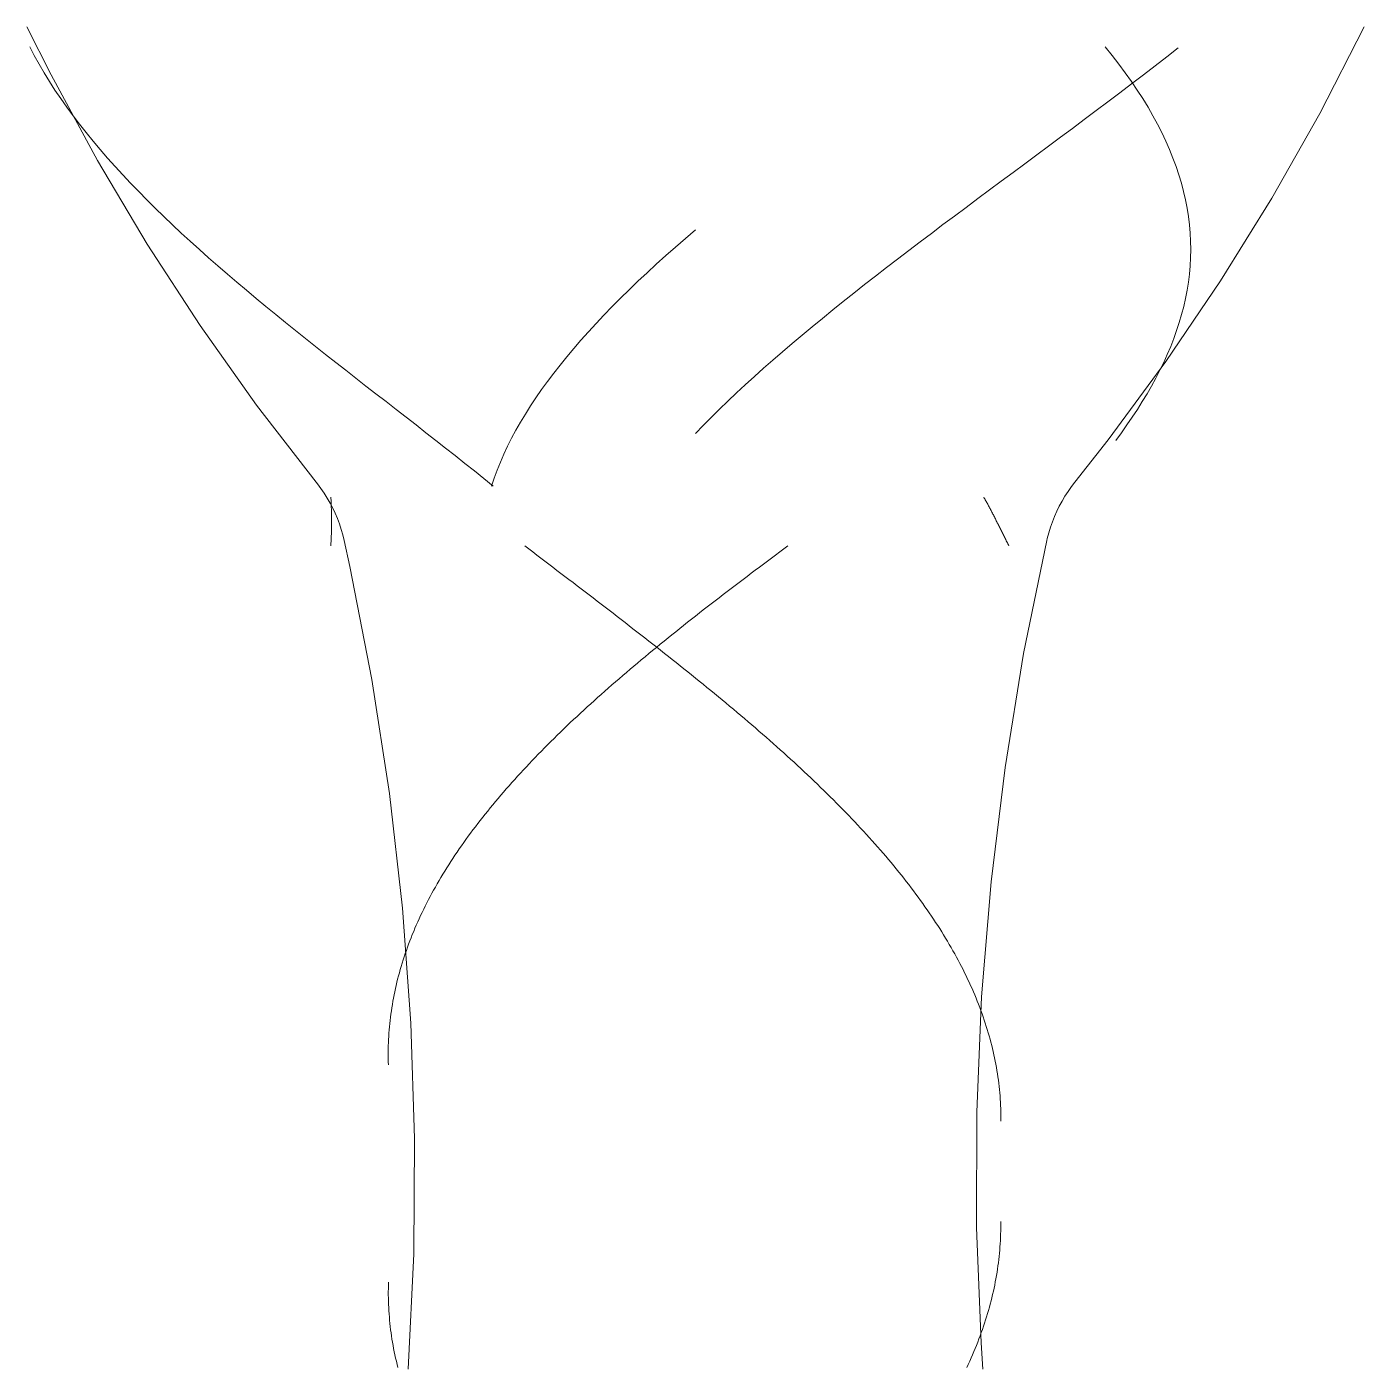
# Model space of a CAD drawing. Header units: inches. Extents: x -55396 to -733, y -290 to 853.
# Drawn here: x -54513.93 to -54495.3, y 101.31 to 120 of the extents above; entities that cross this region are included whole.
import ezdxf

# ---------------------------------------------------------------- set-up
doc = ezdxf.new("R2010")
doc.units = ezdxf.units.IN
doc.header["$MEASUREMENT"] = 0
doc.layers.add('Q-SPCQ', color=91, linetype='Continuous', lineweight=9)

# ---------------------------------------------------------------- blocks, each defined once
blk = doc.blocks.new('FP_269-Section 1')
at = {"layer": 'Q-SPCQ'}
for p, q in [((22154.101, 112.69), (22154.044, 112.647)), ((22154.158, 112.732), (22154.101, 112.69)), ((22154.215, 112.774), (22154.158, 112.732)), ((22153.873, 112.52), (22153.817, 112.478)), ((22153.93, 112.562), (22153.873, 112.52)), ((22153.987, 112.605), (22153.93, 112.562)), ((22154.044, 112.647), (22153.987, 112.605)), ((22153.647, 112.35), (22153.591, 112.308)), ((22153.704, 112.393), (22153.647, 112.35)), ((22153.76, 112.435), (22153.704, 112.393)), ((22153.817, 112.478), (22153.76, 112.435)), ((22153.368, 112.138), (22153.312, 112.095)), ((22153.423, 112.18), (22153.368, 112.138)), ((22153.479, 112.223), (22153.423, 112.18)), ((22153.535, 112.265), (22153.479, 112.223)), ((22153.591, 112.308), (22153.535, 112.265)), ((22153.146, 111.967), (22153.092, 111.925)), ((22153.202, 112.01), (22153.146, 111.967)), ((22153.257, 112.053), (22153.202, 112.01)), ((22153.312, 112.095), (22153.257, 112.053)), ((22152.982, 111.84), (22152.928, 111.797)), ((22153.037, 111.882), (22152.982, 111.84)), ((22153.092, 111.925), (22153.037, 111.882)), ((22152.928, 110.934), (22152.981, 110.89)), ((22152.981, 110.89), (22153.035, 110.847)), ((22153.035, 110.847), (22153.088, 110.804)), ((22153.088, 110.804), (22153.141, 110.76)), ((22153.141, 110.76), (22153.194, 110.717)), ((22153.194, 110.717), (22153.247, 110.673)), ((22153.247, 110.673), (22153.299, 110.63)), ((22153.299, 110.63), (22153.351, 110.587)), ((22153.351, 110.587), (22153.403, 110.543)), ((22153.403, 110.543), (22153.455, 110.5)), ((22153.455, 110.5), (22153.507, 110.456)), ((22153.507, 110.456), (22153.558, 110.413)), ((22153.558, 110.413), (22153.61, 110.37)), ((22153.61, 110.37), (22153.661, 110.326)), ((22153.661, 110.326), (22153.711, 110.283)), ((22153.711, 110.283), (22153.762, 110.239)), ((22153.762, 110.239), (22153.812, 110.196)), ((22153.812, 110.196), (22153.862, 110.152)), ((22153.862, 110.152), (22153.912, 110.109)), ((22153.912, 110.109), (22153.961, 110.065)), ((22153.961, 110.065), (22154.01, 110.022)), ((22154.01, 110.022), (22154.059, 109.978)), ((22154.059, 109.978), (22154.108, 109.935)), ((22154.108, 109.935), (22154.157, 109.891)), ((22154.157, 109.891), (22154.205, 109.848)), ((22154.205, 109.848), (22154.253, 109.804)), ((22154.253, 109.804), (22154.3, 109.761)), ((22154.3, 109.761), (22154.347, 109.717)), ((22154.347, 109.717), (22154.394, 109.674)), ((22154.394, 109.674), (22154.441, 109.63)), ((22154.441, 109.63), (22154.488, 109.587)), ((22154.488, 109.587), (22154.534, 109.543)), ((22154.534, 109.543), (22154.579, 109.499)), ((22154.579, 109.499), (22154.625, 109.456)), ((22154.625, 109.456), (22154.67, 109.412)), ((22154.67, 109.412), (22154.715, 109.369)), ((22154.715, 109.369), (22154.759, 109.325)), ((22154.759, 109.325), (22154.804, 109.281)), ((22154.804, 109.281), (22154.848, 109.238)), ((22154.848, 109.238), (22154.891, 109.194)), ((22154.891, 109.194), (22154.934, 109.151)), ((22154.934, 109.151), (22154.977, 109.107)), ((22154.977, 109.107), (22155.02, 109.063)), ((22155.02, 109.063), (22155.062, 109.02)), ((22155.062, 109.02), (22155.104, 108.976)), ((22155.104, 108.976), (22155.145, 108.932)), ((22155.145, 108.932), (22155.186, 108.889)), ((22155.186, 108.889), (22155.227, 108.845)), ((22155.227, 108.845), (22155.268, 108.801)), ((22155.268, 108.801), (22155.308, 108.758)), ((22155.308, 108.758), (22155.347, 108.714)), ((22155.347, 108.714), (22155.387, 108.67)), ((22155.387, 108.67), (22155.426, 108.627)), ((22155.426, 108.627), (22155.464, 108.583)), ((22155.464, 108.583), (22155.503, 108.539)), ((22155.503, 108.539), (22155.54, 108.495)), ((22155.54, 108.495), (22155.578, 108.452)), ((22155.578, 108.452), (22155.615, 108.408)), ((22155.615, 108.408), (22155.652, 108.364)), ((22155.652, 108.364), (22155.688, 108.321)), ((22155.688, 108.321), (22155.724, 108.277)), ((22155.724, 108.277), (22155.759, 108.233)), ((22155.759, 108.233), (22155.795, 108.189)), ((22155.795, 108.189), (22155.829, 108.146)), ((22155.829, 108.146), (22155.864, 108.102)), ((22155.864, 108.102), (22155.898, 108.058)), ((22155.898, 108.058), (22155.931, 108.014)), ((22155.931, 108.014), (22155.964, 107.97)), ((22155.964, 107.97), (22155.997, 107.927)), ((22155.997, 107.927), (22156.029, 107.883)), ((22156.029, 107.883), (22156.061, 107.839)), ((22156.061, 107.839), (22156.092, 107.795)), ((22156.092, 107.795), (22156.124, 107.751)), ((22156.124, 107.751), (22156.154, 107.708)), ((22156.154, 107.708), (22156.184, 107.664)), ((22156.184, 107.664), (22156.214, 107.62)), ((22156.214, 107.62), (22156.243, 107.576)), ((22156.243, 107.576), (22156.272, 107.532)), ((22156.272, 107.532), (22156.301, 107.489)), ((22156.301, 107.489), (22156.329, 107.445)), ((22156.329, 107.445), (22156.357, 107.401)), ((22156.357, 107.401), (22156.384, 107.357)), ((22156.384, 107.357), (22156.411, 107.313)), ((22156.411, 107.313), (22156.437, 107.269)), ((22156.437, 107.269), (22156.463, 107.226)), ((22156.463, 107.226), (22156.488, 107.182)), ((22156.488, 107.182), (22156.513, 107.138)), ((22156.513, 107.138), (22156.538, 107.094)), ((22156.538, 107.094), (22156.562, 107.05)), ((22156.562, 107.05), (22156.586, 107.006)), ((22156.586, 107.006), (22156.609, 106.962)), ((22156.609, 106.962), (22156.632, 106.918)), ((22156.632, 106.918), (22156.654, 106.875)), ((22156.654, 106.875), (22156.676, 106.831)), ((22156.676, 106.831), (22156.697, 106.787)), ((22156.697, 106.787), (22156.718, 106.743)), ((22156.718, 106.743), (22156.739, 106.699)), ((22156.739, 106.699), (22156.759, 106.655)), ((22156.759, 106.655), (22156.779, 106.611)), ((22156.779, 106.611), (22156.798, 106.567)), ((22156.798, 106.567), (22156.816, 106.523)), ((22156.816, 106.523), (22156.835, 106.479)), ((22156.835, 106.479), (22156.853, 106.436)), ((22156.853, 106.436), (22156.87, 106.392)), ((22156.87, 106.392), (22156.887, 106.348)), ((22156.887, 106.348), (22156.903, 106.304)), ((22156.903, 106.304), (22156.919, 106.26)), ((22156.919, 106.26), (22156.935, 106.216)), ((22156.935, 106.216), (22156.95, 106.172)), ((22156.95, 106.172), (22156.964, 106.128)), ((22156.964, 106.128), (22156.978, 106.084)), ((22156.978, 106.084), (22156.992, 106.04)), ((22156.992, 106.04), (22157.005, 105.996)), ((22157.005, 105.996), (22157.018, 105.952)), ((22157.018, 105.952), (22157.03, 105.908)), ((22157.03, 105.908), (22157.041, 105.864)), ((22157.041, 105.864), (22157.053, 105.82)), ((22157.053, 105.82), (22157.064, 105.776)), ((22157.064, 105.776), (22157.074, 105.733)), ((22157.074, 105.733), (22157.084, 105.689)), ((22157.084, 105.689), (22157.093, 105.645)), ((22157.093, 105.645), (22157.102, 105.601)), ((22157.102, 105.601), (22157.11, 105.557)), ((22157.11, 105.557), (22157.118, 105.513)), ((22157.118, 105.513), (22157.126, 105.469)), ((22157.126, 105.469), (22157.133, 105.425)), ((22157.133, 105.425), (22157.139, 105.381)), ((22157.139, 105.381), (22157.146, 105.337)), ((22157.146, 105.337), (22157.151, 105.293)), ((22157.151, 105.293), (22157.156, 105.249)), ((22157.156, 105.249), (22157.161, 105.205)), ((22157.161, 105.205), (22157.165, 105.161)), ((22157.165, 105.161), (22157.169, 105.117)), ((22157.169, 105.117), (22157.172, 105.073)), ((22157.172, 105.073), (22157.175, 105.029)), ((22157.175, 105.029), (22157.177, 104.985)), ((22157.177, 104.985), (22157.179, 104.941)), ((22157.179, 104.941), (22157.18, 104.897)), ((22157.18, 104.897), (22157.181, 104.853)), ((22157.181, 104.853), (22157.182, 104.809)), ((22157.182, 104.809), (22157.182, 104.765)), ((22157.18, 103.368), (22157.18, 103.324)), ((22157.178, 103.192), (22157.176, 103.147)), ((22157.179, 103.236), (22157.178, 103.192)), ((22157.18, 103.28), (22157.179, 103.236)), ((22157.18, 103.324), (22157.18, 103.28)), ((22157.165, 102.97), (22157.161, 102.926)), ((22157.168, 103.015), (22157.165, 102.97)), ((22157.171, 103.059), (22157.168, 103.015)), ((22157.174, 103.103), (22157.171, 103.059)), ((22157.176, 103.147), (22157.174, 103.103)), ((22157.146, 102.793), (22157.14, 102.749)), ((22157.151, 102.838), (22157.146, 102.793)), ((22157.156, 102.882), (22157.151, 102.838)), ((22157.161, 102.926), (22157.156, 102.882)), ((22157.119, 102.617), (22157.112, 102.572)), ((22157.127, 102.661), (22157.119, 102.617)), ((22157.134, 102.705), (22157.127, 102.661)), ((22157.14, 102.749), (22157.134, 102.705)), ((22157.086, 102.44), (22157.076, 102.396)), ((22157.095, 102.484), (22157.086, 102.44)), ((22157.103, 102.528), (22157.095, 102.484)), ((22157.112, 102.572), (22157.103, 102.528)), ((22157.044, 102.263), (22157.033, 102.219)), ((22157.055, 102.307), (22157.044, 102.263)), ((22157.066, 102.351), (22157.055, 102.307)), ((22157.076, 102.396), (22157.066, 102.351)), ((22156.982, 102.042), (22156.968, 101.998)), ((22156.995, 102.086), (22156.982, 102.042)), ((22157.008, 102.13), (22156.995, 102.086)), ((22157.021, 102.175), (22157.008, 102.13)), ((22157.033, 102.219), (22157.021, 102.175)), ((22156.924, 101.865), (22156.908, 101.821)), ((22156.939, 101.909), (22156.924, 101.865)), ((22156.954, 101.954), (22156.939, 101.909)), ((22156.968, 101.998), (22156.954, 101.954)), ((22156.859, 101.689), (22156.841, 101.644)), ((22156.876, 101.733), (22156.859, 101.689)), ((22156.892, 101.777), (22156.876, 101.733)), ((22156.908, 101.821), (22156.892, 101.777)), ((22156.786, 101.512), (22156.766, 101.468)), ((22156.805, 101.556), (22156.786, 101.512)), ((22156.823, 101.6), (22156.805, 101.556)), ((22156.841, 101.644), (22156.823, 101.6)), ((22156.726, 101.379), (22156.706, 101.335)), ((22156.747, 101.424), (22156.726, 101.379)), ((22156.766, 101.468), (22156.747, 101.424))]:
    blk.add_line(p, q, dxfattribs=at)
at = {"layer": 'Q-SPCQ', "flags": 128}
blk.add_lwpolyline([(22157.82, 112.849), (22157.498, 111.275), (22157.24, 109.69), (22157.045, 108.096), (22156.913, 106.496), (22156.846, 104.891), (22156.843, 103.285), (22156.905, 101.68), (22156.928, 101.312)], dxfattribs=at)
blk = doc.blocks.new('FP_270-Section 1')
at = {"layer": 'Q-SPCQ'}
for p, q in [((22150.553, 112.774), (22150.608, 112.732)), ((22150.608, 112.732), (22150.664, 112.689)), ((22150.664, 112.689), (22150.719, 112.647)), ((22150.719, 112.647), (22150.775, 112.604)), ((22150.775, 112.604), (22150.831, 112.561)), ((22150.831, 112.561), (22150.887, 112.519)), ((22150.887, 112.519), (22150.942, 112.476)), ((22150.942, 112.476), (22150.998, 112.433)), ((22150.998, 112.433), (22151.054, 112.391)), ((22151.054, 112.391), (22151.11, 112.348)), ((22151.11, 112.348), (22151.166, 112.305)), ((22151.166, 112.305), (22151.222, 112.262)), ((22151.222, 112.262), (22151.278, 112.22)), ((22151.278, 112.22), (22151.334, 112.177)), ((22151.334, 112.177), (22151.39, 112.134)), ((22151.39, 112.134), (22151.445, 112.092)), ((22151.445, 112.092), (22151.501, 112.049)), ((22151.501, 112.049), (22151.557, 112.006)), ((22151.557, 112.006), (22151.613, 111.963)), ((22151.613, 111.963), (22151.669, 111.92)), ((22151.669, 111.92), (22151.724, 111.878)), ((22151.724, 111.878), (22151.78, 111.835)), ((22151.78, 111.835), (22151.836, 111.792)), ((22151.836, 111.792), (22151.891, 111.749)), ((22152.872, 111.754), (22152.817, 111.71)), ((22152.928, 111.797), (22152.872, 111.754)), ((22151.891, 111.749), (22151.947, 111.706)), ((22151.947, 111.706), (22152.002, 111.663)), ((22152.002, 111.663), (22152.057, 111.621)), ((22152.057, 111.621), (22152.113, 111.578)), ((22152.113, 111.578), (22152.168, 111.535)), ((22152.653, 111.579), (22152.599, 111.536)), ((22152.708, 111.623), (22152.653, 111.579)), ((22152.762, 111.666), (22152.708, 111.623)), ((22152.817, 111.71), (22152.762, 111.666)), ((22152.168, 111.535), (22152.223, 111.492)), ((22152.223, 111.492), (22152.278, 111.449)), ((22152.278, 111.449), (22152.333, 111.406)), ((22152.333, 111.406), (22152.388, 111.363)), ((22152.437, 111.405), (22152.384, 111.361)), ((22152.491, 111.449), (22152.437, 111.405)), ((22152.545, 111.492), (22152.491, 111.449)), ((22152.599, 111.536), (22152.545, 111.492)), ((22152.225, 111.231), (22152.173, 111.187)), ((22152.278, 111.274), (22152.225, 111.231)), ((22152.331, 111.318), (22152.278, 111.274)), ((22152.384, 111.361), (22152.331, 111.318)), ((22152.388, 111.363), (22152.442, 111.32)), ((22152.442, 111.32), (22152.497, 111.277)), ((22152.497, 111.277), (22152.551, 111.234)), ((22152.551, 111.234), (22152.605, 111.191)), ((22152.605, 111.191), (22152.659, 111.149)), ((22151.966, 111.012), (22151.914, 110.969)), ((22152.017, 111.056), (22151.966, 111.012)), ((22152.069, 111.1), (22152.017, 111.056)), ((22152.12, 111.143), (22152.069, 111.1)), ((22152.173, 111.187), (22152.12, 111.143)), ((22152.659, 111.149), (22152.713, 111.106)), ((22152.713, 111.106), (22152.767, 111.063)), ((22152.767, 111.063), (22152.821, 111.02)), ((22152.821, 111.02), (22152.874, 110.977)), ((22151.763, 110.838), (22151.713, 110.794)), ((22151.813, 110.881), (22151.763, 110.838)), ((22151.864, 110.925), (22151.813, 110.881)), ((22151.914, 110.969), (22151.864, 110.925)), ((22152.874, 110.977), (22152.928, 110.934)), ((22151.565, 110.663), (22151.516, 110.619)), ((22151.614, 110.706), (22151.565, 110.663)), ((22151.663, 110.75), (22151.614, 110.706)), ((22151.713, 110.794), (22151.663, 110.75)), ((22151.325, 110.444), (22151.278, 110.4)), ((22151.372, 110.488), (22151.325, 110.444)), ((22151.42, 110.531), (22151.372, 110.488)), ((22151.468, 110.575), (22151.42, 110.531)), ((22151.516, 110.619), (22151.468, 110.575)), ((22151.138, 110.269), (22151.093, 110.225)), ((22151.184, 110.313), (22151.138, 110.269)), ((22151.231, 110.356), (22151.184, 110.313)), ((22151.278, 110.4), (22151.231, 110.356)), ((22150.958, 110.093), (22150.913, 110.05)), ((22151.002, 110.137), (22150.958, 110.093)), ((22151.047, 110.181), (22151.002, 110.137)), ((22151.093, 110.225), (22151.047, 110.181)), ((22150.782, 109.918), (22150.739, 109.874)), ((22150.826, 109.962), (22150.782, 109.918)), ((22150.869, 110.006), (22150.826, 109.962)), ((22150.913, 110.05), (22150.869, 110.006)), ((22150.572, 109.699), (22150.531, 109.655)), ((22150.613, 109.742), (22150.572, 109.699)), ((22150.655, 109.786), (22150.613, 109.742)), ((22150.697, 109.83), (22150.655, 109.786)), ((22150.739, 109.874), (22150.697, 109.83)), ((22150.41, 109.523), (22150.371, 109.479)), ((22150.45, 109.567), (22150.41, 109.523)), ((22150.49, 109.611), (22150.45, 109.567)), ((22150.531, 109.655), (22150.49, 109.611)), ((22150.255, 109.347), (22150.217, 109.303)), ((22150.293, 109.391), (22150.255, 109.347)), ((22150.332, 109.435), (22150.293, 109.391)), ((22150.371, 109.479), (22150.332, 109.435)), ((22150.106, 109.171), (22150.07, 109.127)), ((22150.143, 109.215), (22150.106, 109.171)), ((22150.18, 109.259), (22150.143, 109.215)), ((22150.217, 109.303), (22150.18, 109.259)), ((22149.929, 108.951), (22149.895, 108.907)), ((22149.964, 108.995), (22149.929, 108.951)), ((22149.999, 109.039), (22149.964, 108.995)), ((22150.034, 109.083), (22149.999, 109.039)), ((22150.07, 109.127), (22150.034, 109.083)), ((22149.796, 108.775), (22149.763, 108.731)), ((22149.828, 108.819), (22149.796, 108.775)), ((22149.862, 108.863), (22149.828, 108.819)), ((22149.895, 108.907), (22149.862, 108.863)), ((22149.669, 108.599), (22149.638, 108.555)), ((22149.7, 108.643), (22149.669, 108.599)), ((22149.731, 108.687), (22149.7, 108.643)), ((22149.763, 108.731), (22149.731, 108.687)), ((22149.549, 108.422), (22149.52, 108.378)), ((22149.578, 108.466), (22149.549, 108.422)), ((22149.608, 108.511), (22149.578, 108.466)), ((22149.638, 108.555), (22149.608, 108.511)), ((22149.41, 108.202), (22149.383, 108.158)), ((22149.437, 108.246), (22149.41, 108.202)), ((22149.464, 108.29), (22149.437, 108.246)), ((22149.492, 108.334), (22149.464, 108.29)), ((22149.52, 108.378), (22149.492, 108.334)), ((22149.306, 108.025), (22149.281, 107.981)), ((22149.331, 108.069), (22149.306, 108.025)), ((22149.357, 108.114), (22149.331, 108.069)), ((22149.383, 108.158), (22149.357, 108.114)), ((22149.21, 107.849), (22149.187, 107.805)), ((22149.233, 107.893), (22149.21, 107.849)), ((22149.257, 107.937), (22149.233, 107.893)), ((22149.281, 107.981), (22149.257, 107.937)), ((22149.121, 107.672), (22149.1, 107.628)), ((22149.143, 107.716), (22149.121, 107.672)), ((22149.165, 107.76), (22149.143, 107.716)), ((22149.187, 107.805), (22149.165, 107.76)), ((22149.04, 107.495), (22149.021, 107.451)), ((22149.06, 107.54), (22149.04, 107.495)), ((22149.08, 107.584), (22149.06, 107.54)), ((22149.1, 107.628), (22149.08, 107.584)), ((22148.949, 107.274), (22148.933, 107.23)), ((22148.967, 107.319), (22148.949, 107.274)), ((22148.984, 107.363), (22148.967, 107.319)), ((22149.003, 107.407), (22148.984, 107.363)), ((22149.021, 107.451), (22149.003, 107.407)), ((22148.885, 107.097), (22148.871, 107.053)), ((22148.901, 107.142), (22148.885, 107.097)), ((22148.916, 107.186), (22148.901, 107.142)), ((22148.933, 107.23), (22148.916, 107.186)), ((22148.829, 106.92), (22148.816, 106.876)), ((22148.842, 106.965), (22148.829, 106.92)), ((22148.856, 107.009), (22148.842, 106.965)), ((22148.871, 107.053), (22148.856, 107.009)), ((22148.78, 106.743), (22148.769, 106.699)), ((22148.792, 106.788), (22148.78, 106.743)), ((22148.804, 106.832), (22148.792, 106.788)), ((22148.816, 106.876), (22148.804, 106.832)), ((22148.73, 106.522), (22148.721, 106.478)), ((22148.739, 106.566), (22148.73, 106.522)), ((22148.749, 106.611), (22148.739, 106.566)), ((22148.759, 106.655), (22148.749, 106.611)), ((22148.769, 106.699), (22148.759, 106.655)), ((22148.698, 106.345), (22148.692, 106.301)), ((22148.706, 106.389), (22148.698, 106.345)), ((22148.713, 106.434), (22148.706, 106.389)), ((22148.721, 106.478), (22148.713, 106.434)), ((22148.675, 106.168), (22148.67, 106.124)), ((22148.68, 106.212), (22148.675, 106.168)), ((22148.686, 106.256), (22148.68, 106.212)), ((22148.692, 106.301), (22148.686, 106.256)), ((22148.658, 105.991), (22148.656, 105.946)), ((22148.662, 106.035), (22148.658, 105.991)), ((22148.666, 106.079), (22148.662, 106.035)), ((22148.67, 106.124), (22148.666, 106.079)), ((22148.65, 105.813), (22148.649, 105.769)), ((22148.651, 105.858), (22148.65, 105.813)), ((22148.653, 105.902), (22148.651, 105.858)), ((22148.656, 105.946), (22148.653, 105.902)), ((22148.649, 105.769), (22148.649, 105.725)), ((22148.649, 105.725), (22148.649, 105.68)), ((22148.649, 105.68), (22148.649, 105.636)), ((22148.649, 105.636), (22148.65, 105.592)), ((22148.65, 105.592), (22148.651, 105.547)), ((22148.651, 102.434), (22148.65, 102.39)), ((22148.653, 102.522), (22148.651, 102.478)), ((22148.651, 102.478), (22148.651, 102.434)), ((22148.65, 102.39), (22148.65, 102.346)), ((22148.65, 102.346), (22148.651, 102.302)), ((22148.651, 102.302), (22148.652, 102.258)), ((22148.652, 102.258), (22148.653, 102.214)), ((22148.653, 102.214), (22148.655, 102.17)), ((22148.655, 102.17), (22148.658, 102.126)), ((22148.658, 102.126), (22148.66, 102.082)), ((22148.66, 102.082), (22148.664, 102.038)), ((22148.664, 102.038), (22148.668, 101.994)), ((22148.668, 101.994), (22148.672, 101.95)), ((22148.672, 101.95), (22148.677, 101.906)), ((22148.677, 101.906), (22148.682, 101.862)), ((22148.682, 101.862), (22148.688, 101.819)), ((22148.688, 101.819), (22148.694, 101.775)), ((22148.694, 101.775), (22148.701, 101.731)), ((22148.701, 101.731), (22148.708, 101.687)), ((22148.708, 101.687), (22148.716, 101.643)), ((22148.716, 101.643), (22148.724, 101.599)), ((22148.724, 101.599), (22148.733, 101.555)), ((22148.733, 101.555), (22148.742, 101.511)), ((22148.742, 101.511), (22148.752, 101.467)), ((22148.752, 101.467), (22148.762, 101.423)), ((22148.762, 101.423), (22148.772, 101.379)), ((22148.772, 101.379), (22148.784, 101.335))]:
    blk.add_line(p, q, dxfattribs=at)
at = {"layer": 'Q-SPCQ', "flags": 128}
blk.add_lwpolyline([(22148.928, 101.312), (22149.004, 102.917), (22149.016, 104.523), (22148.963, 106.128), (22148.847, 107.73), (22148.666, 109.325), (22148.422, 110.913), (22148.115, 112.489), (22148.035, 112.849)], dxfattribs=at)
blk = doc.blocks.new('FP_271-Section 1')
at = {"layer": 'Q-SPCQ'}
for p, q in [((22158.632, 119.72), (22158.73, 119.599)), ((22159.651, 119.709), (22159.49, 119.583)), ((22158.73, 119.599), (22158.824, 119.479)), ((22158.824, 119.479), (22158.913, 119.359)), ((22159.328, 119.458), (22159.165, 119.332)), ((22159.49, 119.583), (22159.328, 119.458)), ((22158.913, 119.359), (22158.999, 119.24)), ((22158.999, 119.24), (22159.08, 119.12)), ((22159.165, 119.332), (22159.001, 119.207)), ((22158.837, 119.083), (22158.672, 118.958)), ((22159.001, 119.207), (22158.837, 119.083)), ((22159.08, 119.12), (22159.157, 119.001)), ((22158.672, 118.958), (22158.507, 118.834)), ((22159.157, 119.001), (22159.23, 118.882)), ((22159.23, 118.882), (22159.299, 118.763)), ((22158.342, 118.71), (22158.177, 118.586)), ((22158.507, 118.834), (22158.342, 118.71)), ((22159.299, 118.763), (22159.363, 118.645)), ((22158.177, 118.586), (22158.011, 118.463)), ((22159.363, 118.645), (22159.423, 118.527)), ((22159.423, 118.527), (22159.479, 118.409)), ((22157.845, 118.34), (22157.68, 118.217)), ((22158.011, 118.463), (22157.845, 118.34)), ((22159.479, 118.409), (22159.531, 118.291)), ((22157.68, 118.217), (22157.515, 118.095)), ((22159.531, 118.291), (22159.578, 118.174)), ((22159.578, 118.174), (22159.622, 118.056)), ((22157.35, 117.973), (22157.186, 117.851)), ((22157.515, 118.095), (22157.35, 117.973)), ((22159.622, 118.056), (22159.661, 117.94)), ((22159.661, 117.94), (22159.696, 117.823)), ((22157.186, 117.851), (22157.022, 117.729)), ((22159.696, 117.823), (22159.726, 117.707)), ((22156.858, 117.608), (22156.696, 117.487)), ((22157.022, 117.729), (22156.858, 117.608)), ((22159.726, 117.707), (22159.753, 117.591)), ((22159.753, 117.591), (22159.775, 117.475)), ((22156.534, 117.366), (22156.374, 117.246)), ((22156.696, 117.487), (22156.534, 117.366)), ((22159.775, 117.475), (22159.793, 117.359)), ((22159.793, 117.359), (22159.807, 117.244)), ((22156.374, 117.246), (22156.214, 117.125)), ((22159.807, 117.244), (22159.817, 117.129)), ((22156.055, 117.006), (22155.898, 116.886)), ((22156.214, 117.125), (22156.055, 117.006)), ((22159.817, 117.129), (22159.823, 117.014)), ((22159.823, 117.014), (22159.825, 116.9)), ((22155.898, 116.886), (22155.742, 116.767)), ((22159.825, 116.9), (22159.823, 116.786)), ((22155.587, 116.648), (22155.434, 116.529)), ((22155.742, 116.767), (22155.587, 116.648)), ((22159.816, 116.672), (22159.806, 116.558)), ((22159.823, 116.786), (22159.816, 116.672)), ((22155.434, 116.529), (22155.283, 116.411)), ((22159.792, 116.445), (22159.774, 116.332)), ((22159.806, 116.558), (22159.792, 116.445)), ((22155.133, 116.293), (22154.985, 116.176)), ((22155.283, 116.411), (22155.133, 116.293)), ((22159.774, 116.332), (22159.753, 116.219)), ((22154.839, 116.058), (22154.695, 115.941)), ((22154.985, 116.176), (22154.839, 116.058)), ((22159.727, 116.107), (22159.698, 115.995)), ((22159.753, 116.219), (22159.727, 116.107)), ((22154.695, 115.941), (22154.553, 115.825)), ((22159.666, 115.883), (22159.629, 115.772)), ((22159.698, 115.995), (22159.666, 115.883)), ((22154.413, 115.708), (22154.275, 115.592)), ((22154.553, 115.825), (22154.413, 115.708)), ((22159.629, 115.772), (22159.589, 115.66)), ((22154.275, 115.592), (22154.14, 115.477)), ((22159.546, 115.549), (22159.499, 115.439)), ((22159.589, 115.66), (22159.546, 115.549)), ((22154.006, 115.361), (22153.876, 115.246)), ((22154.14, 115.477), (22154.006, 115.361)), ((22159.449, 115.329), (22159.396, 115.219)), ((22159.499, 115.439), (22159.449, 115.329)), ((22153.748, 115.132), (22153.622, 115.017)), ((22153.876, 115.246), (22153.748, 115.132)), ((22159.396, 115.219), (22159.339, 115.109)), ((22153.622, 115.017), (22153.499, 114.903)), ((22159.28, 114.999), (22159.217, 114.89)), ((22159.339, 115.109), (22159.28, 114.999)), ((22153.379, 114.79), (22153.262, 114.676)), ((22153.499, 114.903), (22153.379, 114.79)), ((22159.151, 114.782), (22159.082, 114.673)), ((22159.217, 114.89), (22159.151, 114.782)), ((22153.148, 114.563), (22153.036, 114.451)), ((22153.262, 114.676), (22153.148, 114.563)), ((22159.011, 114.565), (22158.936, 114.457)), ((22159.082, 114.673), (22159.011, 114.565)), ((22153.036, 114.451), (22152.928, 114.338)), ((22158.936, 114.457), (22158.859, 114.35)), ((22158.859, 114.35), (22158.78, 114.243))]:
    blk.add_line(p, q, dxfattribs=at)
at = {"layer": 'Q-SPCQ', "flags": 128}
blk.add_lwpolyline([(22162.24, 120), (22161.621, 118.795), (22160.953, 117.616), (22160.239, 116.465), (22159.48, 115.343), (22158.676, 114.252), (22158.213, 113.662)], dxfattribs=at)
blk = doc.blocks.new('FP_272-Section 1')
at = {"layer": 'Q-SPCQ'}
for p, q in [((22143.656, 119.72), (22143.719, 119.599)), ((22143.719, 119.599), (22143.786, 119.479)), ((22143.786, 119.479), (22143.856, 119.359)), ((22143.856, 119.359), (22143.93, 119.24)), ((22143.93, 119.24), (22144.007, 119.12)), ((22144.007, 119.12), (22144.088, 119.001)), ((22144.088, 119.001), (22144.171, 118.882)), ((22144.171, 118.882), (22144.259, 118.763)), ((22144.259, 118.763), (22144.349, 118.645)), ((22144.349, 118.645), (22144.442, 118.527)), ((22144.442, 118.527), (22144.538, 118.409)), ((22144.538, 118.409), (22144.637, 118.291)), ((22144.637, 118.291), (22144.739, 118.174)), ((22144.739, 118.174), (22144.844, 118.056)), ((22144.844, 118.056), (22144.951, 117.94)), ((22144.951, 117.94), (22145.061, 117.823)), ((22145.061, 117.823), (22145.173, 117.707)), ((22145.173, 117.707), (22145.288, 117.591)), ((22145.288, 117.591), (22145.404, 117.475)), ((22145.404, 117.475), (22145.523, 117.359)), ((22145.523, 117.359), (22145.644, 117.244)), ((22145.644, 117.244), (22145.767, 117.129)), ((22152.928, 117.174), (22152.787, 117.054)), ((22145.767, 117.129), (22145.892, 117.014)), ((22145.892, 117.014), (22146.019, 116.9)), ((22152.787, 117.054), (22152.65, 116.934)), ((22146.019, 116.9), (22146.147, 116.786)), ((22152.515, 116.815), (22152.382, 116.696)), ((22152.65, 116.934), (22152.515, 116.815)), ((22146.147, 116.786), (22146.277, 116.672)), ((22146.277, 116.672), (22146.408, 116.558)), ((22152.382, 116.696), (22152.253, 116.577)), ((22146.408, 116.558), (22146.54, 116.445)), ((22146.54, 116.445), (22146.674, 116.332)), ((22152.127, 116.459), (22152.004, 116.341)), ((22152.253, 116.577), (22152.127, 116.459)), ((22146.674, 116.332), (22146.809, 116.219)), ((22152.004, 116.341), (22151.884, 116.223)), ((22146.809, 116.219), (22146.945, 116.107)), ((22146.945, 116.107), (22147.082, 115.995)), ((22151.767, 116.105), (22151.653, 115.988)), ((22151.884, 116.223), (22151.767, 116.105)), ((22147.082, 115.995), (22147.22, 115.883)), ((22147.22, 115.883), (22147.358, 115.772)), ((22151.543, 115.871), (22151.436, 115.755)), ((22151.653, 115.988), (22151.543, 115.871)), ((22147.358, 115.772), (22147.497, 115.66)), ((22151.436, 115.755), (22151.332, 115.639)), ((22147.497, 115.66), (22147.637, 115.549)), ((22147.637, 115.549), (22147.777, 115.439)), ((22151.232, 115.523), (22151.135, 115.408)), ((22151.332, 115.639), (22151.232, 115.523)), ((22147.777, 115.439), (22147.917, 115.329)), ((22147.917, 115.329), (22148.057, 115.219)), ((22151.135, 115.408), (22151.042, 115.292)), ((22148.057, 115.219), (22148.197, 115.109)), ((22150.953, 115.178), (22150.867, 115.063)), ((22151.042, 115.292), (22150.953, 115.178)), ((22148.197, 115.109), (22148.338, 114.999)), ((22148.338, 114.999), (22148.478, 114.89)), ((22150.784, 114.949), (22150.705, 114.835)), ((22150.867, 115.063), (22150.784, 114.949)), ((22148.478, 114.89), (22148.618, 114.782)), ((22148.618, 114.782), (22148.758, 114.673)), ((22150.705, 114.835), (22150.63, 114.722)), ((22148.758, 114.673), (22148.897, 114.565)), ((22148.897, 114.565), (22149.036, 114.457)), ((22150.559, 114.609), (22150.491, 114.496)), ((22150.63, 114.722), (22150.559, 114.609)), ((22149.036, 114.457), (22149.173, 114.35)), ((22150.428, 114.384), (22150.367, 114.272)), ((22150.491, 114.496), (22150.428, 114.384)), ((22149.173, 114.35), (22149.311, 114.243)), ((22149.311, 114.243), (22149.447, 114.136)), ((22150.367, 114.272), (22150.311, 114.16)), ((22149.447, 114.136), (22149.582, 114.03)), ((22149.582, 114.03), (22149.716, 113.923)), ((22150.259, 114.049), (22150.21, 113.938)), ((22150.311, 114.16), (22150.259, 114.049)), ((22149.716, 113.923), (22149.849, 113.818)), ((22149.849, 113.818), (22149.981, 113.712)), ((22150.166, 113.827), (22150.125, 113.717)), ((22150.21, 113.938), (22150.166, 113.827)), ((22149.981, 113.712), (22150.111, 113.607)), ((22150.125, 113.717), (22150.088, 113.607))]:
    blk.add_line(p, q, dxfattribs=at)
at = {"layer": 'Q-SPCQ', "flags": 128}
blk.add_lwpolyline([(22147.643, 113.662), (22146.815, 114.735), (22146.031, 115.84), (22145.292, 116.975), (22144.599, 118.139), (22143.953, 119.33), (22143.615, 120)], dxfattribs=at)
blk = doc.blocks.new('FP_273-Section 1')
at = {"layer": 'Q-SPCQ'}
for p, q in [((22156.943, 113.45), (22156.95, 113.439)), ((22156.95, 113.439), (22156.956, 113.427)), ((22156.956, 113.427), (22156.963, 113.415)), ((22156.963, 113.415), (22156.97, 113.403)), ((22156.97, 113.403), (22156.977, 113.391)), ((22156.977, 113.391), (22156.984, 113.379)), ((22156.984, 113.379), (22156.99, 113.367)), ((22156.99, 113.367), (22156.997, 113.355)), ((22156.997, 113.355), (22157.004, 113.343)), ((22157.004, 113.343), (22157.01, 113.331)), ((22157.01, 113.331), (22157.017, 113.318)), ((22157.017, 113.318), (22157.024, 113.306)), ((22157.024, 113.306), (22157.03, 113.293)), ((22157.03, 113.293), (22157.037, 113.281)), ((22157.037, 113.281), (22157.044, 113.268)), ((22157.044, 113.268), (22157.05, 113.255)), ((22157.05, 113.255), (22157.057, 113.242)), ((22157.057, 113.242), (22157.064, 113.23)), ((22157.064, 113.23), (22157.07, 113.217)), ((22157.07, 113.217), (22157.077, 113.204)), ((22157.077, 113.204), (22157.084, 113.191)), ((22157.084, 113.191), (22157.091, 113.177)), ((22157.091, 113.177), (22157.097, 113.164)), ((22157.097, 113.164), (22157.104, 113.151)), ((22157.104, 113.151), (22157.111, 113.138)), ((22157.111, 113.138), (22157.117, 113.124)), ((22157.117, 113.124), (22157.124, 113.111)), ((22157.124, 113.111), (22157.131, 113.097)), ((22157.131, 113.097), (22157.138, 113.084)), ((22157.138, 113.084), (22157.145, 113.07)), ((22157.145, 113.07), (22157.151, 113.057)), ((22157.151, 113.057), (22157.158, 113.043)), ((22157.158, 113.043), (22157.165, 113.029)), ((22157.165, 113.029), (22157.172, 113.015)), ((22157.172, 113.015), (22157.179, 113.002)), ((22157.179, 113.002), (22157.186, 112.988)), ((22157.186, 112.988), (22157.193, 112.974)), ((22157.193, 112.974), (22157.2, 112.96)), ((22157.2, 112.96), (22157.207, 112.946)), ((22157.207, 112.946), (22157.214, 112.932)), ((22157.214, 112.932), (22157.221, 112.918)), ((22157.221, 112.918), (22157.228, 112.903)), ((22157.228, 112.903), (22157.235, 112.889)), ((22157.235, 112.889), (22157.242, 112.875)), ((22157.242, 112.875), (22157.249, 112.861)), ((22157.249, 112.861), (22157.256, 112.846)), ((22157.256, 112.846), (22157.264, 112.832)), ((22157.264, 112.832), (22157.271, 112.818)), ((22157.271, 112.818), (22157.278, 112.803)), ((22157.278, 112.803), (22157.286, 112.789)), ((22157.286, 112.789), (22157.293, 112.774))]:
    blk.add_line(p, q, dxfattribs=at)
at = {"layer": 'Q-SPCQ', "flags": 128}
blk.add_lwpolyline([(22158.213, 113.662), (22158.164, 113.599), (22158.117, 113.533), (22158.074, 113.466), (22158.033, 113.398), (22157.995, 113.327), (22157.959, 113.256), (22157.927, 113.182), (22157.898, 113.108), (22157.871, 113.033), (22157.848, 112.956), (22157.827, 112.879), (22157.82, 112.849)], dxfattribs=at)
blk = doc.blocks.new('FP_274-Section 1')
at = {"layer": 'Q-SPCQ'}
for p, q in [((22147.85, 113.45), (22147.85, 113.439)), ((22147.85, 113.439), (22147.851, 113.427)), ((22147.851, 113.427), (22147.852, 113.415)), ((22147.852, 113.415), (22147.852, 113.403)), ((22147.852, 113.403), (22147.853, 113.391)), ((22147.853, 113.391), (22147.853, 113.379)), ((22147.853, 113.379), (22147.854, 113.367)), ((22147.854, 113.367), (22147.854, 113.355)), ((22147.854, 113.355), (22147.855, 113.343)), ((22147.855, 113.343), (22147.855, 113.331)), ((22147.855, 113.331), (22147.856, 113.318)), ((22147.856, 113.318), (22147.856, 113.306)), ((22147.856, 113.306), (22147.857, 113.293)), ((22147.857, 113.293), (22147.857, 113.281)), ((22147.857, 113.281), (22147.858, 113.268)), ((22147.858, 113.268), (22147.858, 113.255)), ((22147.858, 113.255), (22147.858, 113.242)), ((22147.858, 113.242), (22147.859, 113.23)), ((22147.859, 113.23), (22147.859, 113.217)), ((22147.859, 113.217), (22147.859, 113.204)), ((22147.859, 113.204), (22147.859, 113.191)), ((22147.859, 113.191), (22147.86, 113.177)), ((22147.86, 113.177), (22147.86, 113.164)), ((22147.86, 113.164), (22147.86, 113.151)), ((22147.86, 113.151), (22147.86, 113.138)), ((22147.86, 113.138), (22147.86, 113.124)), ((22147.86, 113.124), (22147.86, 113.111)), ((22147.86, 113.111), (22147.86, 113.097)), ((22147.86, 113.097), (22147.86, 113.084)), ((22147.86, 113.084), (22147.86, 113.07)), ((22147.86, 113.07), (22147.86, 113.057)), ((22147.855, 112.889), (22147.854, 112.875)), ((22147.854, 112.875), (22147.854, 112.861)), ((22147.856, 112.903), (22147.855, 112.889)), ((22147.857, 112.932), (22147.856, 112.918)), ((22147.856, 112.918), (22147.856, 112.903)), ((22147.858, 112.946), (22147.857, 112.932)), ((22147.859, 112.988), (22147.858, 112.974)), ((22147.858, 112.974), (22147.858, 112.96)), ((22147.858, 112.96), (22147.858, 112.946)), ((22147.86, 113.029), (22147.859, 113.015)), ((22147.859, 113.015), (22147.859, 113.002)), ((22147.859, 113.002), (22147.859, 112.988)), ((22147.86, 113.057), (22147.86, 113.043)), ((22147.86, 113.043), (22147.86, 113.029)), ((22147.849, 112.789), (22147.848, 112.774)), ((22147.85, 112.803), (22147.849, 112.789)), ((22147.851, 112.818), (22147.85, 112.803)), ((22147.852, 112.832), (22147.851, 112.818)), ((22147.853, 112.846), (22147.852, 112.832)), ((22147.854, 112.861), (22147.853, 112.846))]:
    blk.add_line(p, q, dxfattribs=at)
at = {"layer": 'Q-SPCQ', "flags": 128}
blk.add_lwpolyline([(22148.035, 112.849), (22148.016, 112.926), (22147.994, 113.003), (22147.969, 113.079), (22147.94, 113.154), (22147.909, 113.228), (22147.875, 113.3), (22147.838, 113.371), (22147.798, 113.44), (22147.755, 113.508), (22147.71, 113.574), (22147.662, 113.638), (22147.643, 113.662)], dxfattribs=at)
blk = doc.blocks.new('Basketball_Backstop-Performance_Sports_Systems-3103-Ceiling_Hung - 27_-0_ to 27_-11 7_8_-706978-Section 1')
at = {"layer": 'Q-SPCQ'}
for name in ['FP_272-Section 1', 'FP_271-Section 1', 'FP_274-Section 1', 'FP_273-Section 1', 'FP_270-Section 1', 'FP_269-Section 1']:
    blk.add_blockref(name, (-38328.771, 0), dxfattribs=at)

msp = doc.modelspace()

# ---------------------------------------------------------------- block references
at = {"layer": 'Q-SPCQ'}
msp.add_blockref('Basketball_Backstop-Performance_Sports_Systems-3103-Ceiling_Hung - 27_-0_ to 27_-11 7_8_-706978-Section 1', (-38328.771, 0), dxfattribs=at)

doc.saveas('drawing.dxf')
